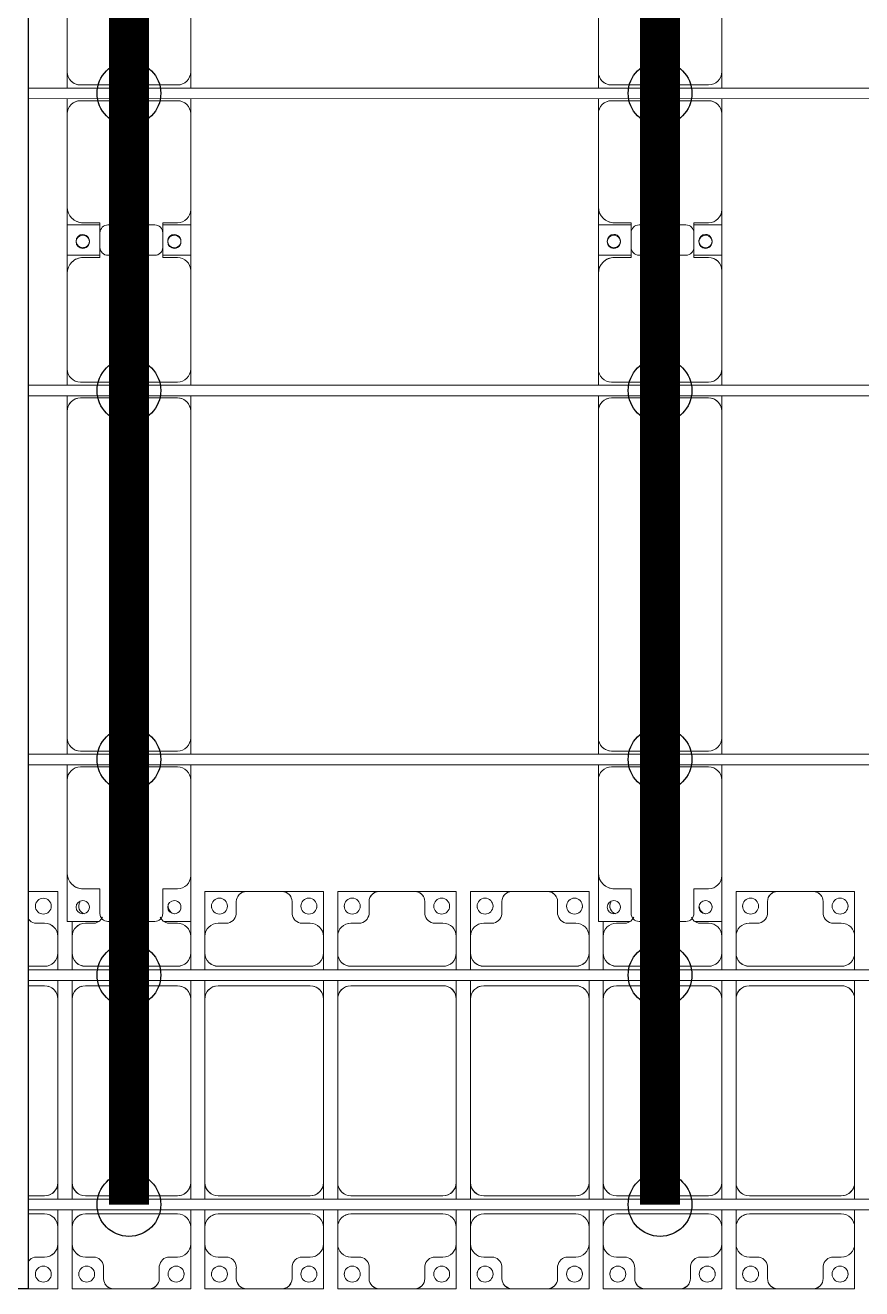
# Model space of a CAD drawing. Header units: millimetres. Extents: x -496478 to -186190, y -204059 to -87354.
# Drawn here: x -329131 to -325981, y -189714 to -184953 of the extents above; entities that cross this region are included whole.
import ezdxf

# ---------------------------------------------------------------- set-up
doc = ezdxf.new("R2010")
doc.units = ezdxf.units.MM
for name, color, linetype, lineweight in [('A-DETL-MBND', 5, 'Continuous', 9), ('A-GENM', 13, 'Continuous', 9), ('S-BEAM', 12, 'Continuous', 9)]:
    doc.layers.add(name, color=color, linetype=linetype, lineweight=lineweight)
doc.layers.add('GC-HOP 40x60 GIA CUONG', color=1, linetype='Continuous')

# ---------------------------------------------------------------- blocks, each defined once
blk = doc.blocks.new('Dai phaodi lai - DẢI PHAO ĐI LẠI-19865-BỐ TRÍ KHUNG KẾT CẤU BÈ PIN 01')
at = {"layer": 'A-DETL-MBND', "color": 8}
for p, q in [((1611.5, 748.4), (1723.2, 748.4)), ((1723.2, 748.4), (1723.2, 579.3)), ((2276.8, 748.4), (2433.1, 748.4)), ((2276.8, 579.3), (2276.8, 748.4)), ((2566.9, 748.4), (2433.1, 748.4)), ((2566.9, 748.4), (2723.2, 748.4)), ((2723.2, 748.4), (2723.2, 579.3)), ((2776.8, 748.4), (2933.1, 748.4)), ((2776.8, 579.3), (2776.8, 748.4)), ((3066.9, 748.4), (2933.1, 748.4)), ((3066.9, 748.4), (3223.2, 748.4)), ((3223.2, 748.4), (3223.2, 579.3)), ((3276.8, 748.4), (3433.1, 748.4)), ((3276.8, 579.3), (3276.8, 748.4)), ((3566.9, 748.4), (3433.1, 748.4)), ((3566.9, 748.4), (3723.2, 748.4)), ((3723.2, 748.4), (3723.2, 579.3)), ((4276.8, 748.4), (4433.1, 748.4)), ((4276.8, 579.3), (4276.8, 748.4)), ((4566.9, 748.4), (4433.1, 748.4)), ((4566.9, 748.4), (4723.2, 748.4)), ((4723.2, 748.4), (4723.2, 579.3)), ((2395.1, 710.4), (2395.1, 670.7)), ((2604.9, 670.7), (2604.9, 710.4)), ((2895.1, 710.4), (2895.1, 670.7)), ((3104.9, 670.7), (3104.9, 710.4)), ((3395.1, 710.4), (3395.1, 670.7)), ((3604.9, 670.7), (3604.9, 710.4)), ((4395.1, 710.4), (4395.1, 670.7)), ((4604.9, 670.7), (4604.9, 710.4)), ((1673.2, 629.3), (1635.7, 629.3)), ((1776.8, 579.3), (1776.8, 637.1)), ((1864.3, 629.3), (1826.8, 629.3)), ((2173.2, 629.3), (2135.7, 629.3)), ((2223.2, 636.2), (2223.2, 579.3)), ((2364.3, 629.3), (2326.8, 629.3)), ((2673.2, 629.3), (2635.7, 629.3)), ((2864.3, 629.3), (2826.8, 629.3)), ((3173.2, 629.3), (3135.7, 629.3)), ((3364.3, 629.3), (3326.8, 629.3)), ((3673.2, 629.3), (3635.7, 629.3)), ((3776.8, 579.3), (3776.8, 637.1)), ((3864.3, 629.3), (3826.8, 629.3)), ((4173.2, 629.3), (4135.7, 629.3)), ((4223.2, 636.2), (4223.2, 579.3)), ((4364.3, 629.3), (4326.8, 629.3)), ((4673.2, 629.3), (4635.7, 629.3)), ((1723.2, 516.7), (1723.2, 579.3)), ((1776.8, 579.3), (1776.8, 516.7)), ((2223.2, 516.7), (2223.2, 579.3)), ((2276.8, 579.3), (2276.8, 516.7)), ((2723.2, 516.7), (2723.2, 579.3)), ((2776.8, 579.3), (2776.8, 516.7)), ((3223.2, 516.7), (3223.2, 579.3)), ((3276.8, 579.3), (3276.8, 516.7)), ((3723.2, 516.7), (3723.2, 579.3)), ((3776.8, 579.3), (3776.8, 516.7)), ((4223.2, 516.7), (4223.2, 579.3)), ((4276.8, 579.3), (4276.8, 516.7)), ((4723.2, 516.7), (4723.2, 579.3)), ((1723.2, 516.7), (1723.2, 453.5)), ((1776.8, 453.5), (1776.8, 516.7)), ((2223.2, 516.7), (2223.2, 453.5)), ((2276.8, 453.5), (2276.8, 516.7)), ((2723.2, 516.7), (2723.2, 453.5)), ((2776.8, 453.5), (2776.8, 516.7)), ((3223.2, 516.7), (3223.2, 453.5)), ((3276.8, 453.5), (3276.8, 516.7)), ((3723.2, 516.7), (3723.2, 453.5)), ((3776.8, 453.5), (3776.8, 516.7)), ((4223.2, 516.7), (4223.2, 453.5)), ((4276.8, 453.5), (4276.8, 516.7)), ((4723.2, 516.7), (4723.2, 453.5)), ((1611.5, 466.7), (1673.2, 466.7)), ((1826.8, 466.7), (2173.2, 466.7)), ((2326.8, 466.7), (2673.2, 466.7)), ((2826.8, 466.7), (3173.2, 466.7)), ((3326.8, 466.7), (3673.2, 466.7)), ((3826.8, 466.7), (4173.2, 466.7)), ((4326.8, 466.7), (4673.2, 466.7)), ((1673.2, 393.3), (1611.5, 393.3)), ((1723.2, 413.5), (1723.2, 343.3)), ((1776.8, 343.3), (1776.8, 413.5)), ((2173.2, 393.3), (1826.8, 393.3)), ((2223.2, 413.5), (2223.2, 343.3)), ((2276.8, 343.3), (2276.8, 413.5)), ((2673.2, 393.3), (2326.8, 393.3)), ((2723.2, 413.5), (2723.2, 343.3)), ((2776.8, 343.3), (2776.8, 413.5)), ((3173.2, 393.3), (2826.8, 393.3)), ((3223.2, 413.5), (3223.2, 343.3)), ((3276.8, 343.3), (3276.8, 413.5)), ((3673.2, 393.3), (3326.8, 393.3)), ((3723.2, 413.5), (3723.2, 343.3)), ((3776.8, 343.3), (3776.8, 413.5)), ((4173.2, 393.3), (3826.8, 393.3)), ((4223.2, 413.5), (4223.2, 343.3)), ((4276.8, 343.3), (4276.8, 413.5)), ((4673.2, 393.3), (4326.8, 393.3)), ((4723.2, 413.5), (4723.2, 343.3)), ((1723.2, -348.3), (1723.2, 343.3)), ((1776.8, 343.3), (1776.8, -348.3)), ((2223.2, -348.3), (2223.2, 343.3)), ((2276.8, 343.3), (2276.8, -348.3)), ((2723.2, -348.3), (2723.2, 343.3)), ((2776.8, 343.3), (2776.8, -348.3)), ((3223.2, -348.3), (3223.2, 343.3)), ((3276.8, 343.3), (3276.8, -348.3)), ((3723.2, -348.3), (3723.2, 343.3)), ((3776.8, 343.3), (3776.8, -348.3)), ((4223.2, -348.3), (4223.2, 343.3)), ((4276.8, 343.3), (4276.8, -348.3)), ((4723.2, -348.3), (4723.2, 343.3)), ((1723.2, -348.3), (1723.2, -411.5)), ((1776.8, -411.5), (1776.8, -348.3)), ((2223.2, -348.3), (2223.2, -411.5)), ((2276.8, -411.5), (2276.8, -348.3)), ((2723.2, -348.3), (2723.2, -411.5)), ((2776.8, -411.5), (2776.8, -348.3)), ((3223.2, -348.3), (3223.2, -411.5)), ((3276.8, -411.5), (3276.8, -348.3)), ((3723.2, -348.3), (3723.2, -411.5)), ((3776.8, -411.5), (3776.8, -348.3)), ((4223.2, -348.3), (4223.2, -411.5)), ((4276.8, -411.5), (4276.8, -348.3)), ((4723.2, -348.3), (4723.2, -411.5)), ((1611.5, -398.3), (1673.2, -398.3)), ((1826.8, -398.3), (2173.2, -398.3)), ((2326.8, -398.3), (2673.2, -398.3)), ((2826.8, -398.3), (3173.2, -398.3)), ((3326.8, -398.3), (3673.2, -398.3)), ((3826.8, -398.3), (4173.2, -398.3)), ((4326.8, -398.3), (4673.2, -398.3)), ((1673.2, -466.7), (1611.5, -466.7)), ((1723.2, -451.5), (1723.2, -514)), ((1776.8, -514), (1776.8, -451.5)), ((2173.2, -466.7), (1826.8, -466.7)), ((2223.2, -451.5), (2223.2, -514)), ((2276.8, -514), (2276.8, -451.5)), ((2673.2, -466.7), (2326.8, -466.7)), ((2723.2, -451.5), (2723.2, -514)), ((2776.8, -514), (2776.8, -451.5)), ((3173.2, -466.7), (2826.8, -466.7)), ((3223.2, -451.5), (3223.2, -514)), ((3276.8, -514), (3276.8, -451.5)), ((3673.2, -466.7), (3326.8, -466.7)), ((3723.2, -451.5), (3723.2, -514)), ((3776.8, -514), (3776.8, -451.5)), ((4173.2, -466.7), (3826.8, -466.7)), ((4223.2, -451.5), (4223.2, -514)), ((4276.8, -514), (4276.8, -451.5)), ((4673.2, -466.7), (4326.8, -466.7)), ((4723.2, -451.5), (4723.2, -514)), ((1723.2, -579.3), (1723.2, -516.7)), ((1776.8, -516.7), (1776.8, -579.3)), ((2223.2, -579.3), (2223.2, -516.7)), ((2276.8, -516.7), (2276.8, -579.3)), ((2723.2, -579.3), (2723.2, -516.7)), ((2776.8, -516.7), (2776.8, -579.3)), ((3223.2, -579.3), (3223.2, -516.7)), ((3276.8, -516.7), (3276.8, -579.3)), ((3723.2, -579.3), (3723.2, -516.7)), ((3776.8, -516.7), (3776.8, -579.3)), ((4223.2, -579.3), (4223.2, -516.7)), ((4276.8, -516.7), (4276.8, -579.3)), ((4723.2, -579.3), (4723.2, -516.7)), ((1723.2, -579.3), (1723.2, -748.4)), ((1776.8, -748.4), (1776.8, -579.3)), ((2223.2, -579.3), (2223.2, -748.4)), ((2276.8, -748.4), (2276.8, -579.3)), ((2723.2, -579.3), (2723.2, -748.4)), ((2776.8, -748.4), (2776.8, -579.3)), ((3223.2, -579.3), (3223.2, -748.4)), ((3276.8, -748.4), (3276.8, -579.3)), ((3723.2, -579.3), (3723.2, -748.4)), ((3776.8, -748.4), (3776.8, -579.3)), ((4223.2, -579.3), (4223.2, -748.4)), ((4276.8, -748.4), (4276.8, -579.3)), ((4723.2, -579.3), (4723.2, -748.4)), ((1635.7, -629.3), (1673.2, -629.3)), ((1826.8, -629.3), (1864.3, -629.3)), ((2135.7, -629.3), (2173.2, -629.3)), ((2326.8, -629.3), (2364.3, -629.3)), ((2635.7, -629.3), (2673.2, -629.3)), ((2826.8, -629.3), (2864.3, -629.3)), ((3135.7, -629.3), (3173.2, -629.3)), ((3326.8, -629.3), (3364.3, -629.3)), ((3635.7, -629.3), (3673.2, -629.3)), ((3826.8, -629.3), (3864.3, -629.3)), ((4135.7, -629.3), (4173.2, -629.3)), ((4326.8, -629.3), (4364.3, -629.3)), ((4635.7, -629.3), (4673.2, -629.3)), ((1895.1, -670.7), (1895.1, -710.4)), ((2104.9, -710.4), (2104.9, -670.7)), ((2395.1, -670.7), (2395.1, -710.4)), ((2604.9, -710.4), (2604.9, -670.7)), ((2895.1, -670.7), (2895.1, -710.4)), ((3104.9, -710.4), (3104.9, -670.7)), ((3395.1, -670.7), (3395.1, -710.4)), ((3604.9, -710.4), (3604.9, -670.7)), ((3895.1, -670.7), (3895.1, -710.4)), ((4104.9, -710.4), (4104.9, -670.7)), ((4395.1, -670.7), (4395.1, -710.4)), ((4604.9, -710.4), (4604.9, -670.7)), ((1723.2, -748.4), (1611.5, -748.4)), ((1933.1, -748.4), (1776.8, -748.4)), ((1933.1, -748.4), (2066.9, -748.4)), ((2223.2, -748.4), (2066.9, -748.4)), ((2433.1, -748.4), (2276.8, -748.4)), ((2433.1, -748.4), (2566.9, -748.4)), ((2723.2, -748.4), (2566.9, -748.4)), ((2933.1, -748.4), (2776.8, -748.4)), ((2933.1, -748.4), (3066.9, -748.4)), ((3223.2, -748.4), (3066.9, -748.4)), ((3433.1, -748.4), (3276.8, -748.4)), ((3433.1, -748.4), (3566.9, -748.4)), ((3723.2, -748.4), (3566.9, -748.4)), ((3933.1, -748.4), (3776.8, -748.4)), ((3933.1, -748.4), (4066.9, -748.4)), ((4223.2, -748.4), (4066.9, -748.4)), ((4433.1, -748.4), (4276.8, -748.4)), ((4433.1, -748.4), (4566.9, -748.4)), ((4723.2, -748.4), (4566.9, -748.4))]:
    blk.add_line(p, q, dxfattribs=at)
for centre, radius, start, end in [((1668.4, 693.3), 30, 90, 270), ((1668.4, 693.3), 30, 270, 90), ((2331.6, 693.3), 30, 90, 270), ((2331.6, 693.3), 30, 270, 90), ((2433.1, 710.4), 38, 90, 180), ((2433.1, 710.4), 38, 90, 150), ((2566.9, 710.4), 38, 360, 90), ((2566.9, 710.4), 38, 30, 90), ((2668.4, 693.3), 30, 90, 270), ((2668.4, 693.3), 30, 270, 90), ((2831.6, 693.3), 30, 90, 270), ((2831.6, 693.3), 30, 270, 90), ((2933.1, 710.4), 38, 90, 180), ((2933.1, 710.4), 38, 90, 150), ((3066.9, 710.4), 38, 360, 90), ((3066.9, 710.4), 38, 30, 90), ((3168.4, 693.3), 30, 90, 270), ((3168.4, 693.3), 30, 270, 90), ((3331.6, 693.3), 30, 90, 270), ((3331.6, 693.3), 30, 270, 90), ((3433.1, 710.4), 38, 90, 180), ((3433.1, 710.4), 38, 90, 150), ((3566.9, 710.4), 38, 360, 90), ((3566.9, 710.4), 38, 30, 90), ((3668.4, 693.3), 30, 90, 270), ((3668.4, 693.3), 30, 270, 90), ((4331.6, 693.3), 30, 90, 270), ((4331.6, 693.3), 30, 270, 90), ((4433.1, 710.4), 38, 90, 180), ((4433.1, 710.4), 38, 90, 150), ((4566.9, 710.4), 38, 360, 90), ((4566.9, 710.4), 38, 30, 90), ((4668.4, 693.3), 30, 90, 270), ((4668.4, 693.3), 30, 270, 90), ((1668.4, 693.3), 30, 345, 0), ((1831.6, 693.3), 30, 150, 255), ((1831.6, 693.3), 30, 180, 195), ((2168.4, 693.3), 30, 180, 255), ((2331.6, 693.3), 30, 180, 195), ((2355.2, 668.2), 40, 283.1885, 3.5081), ((2644.8, 668.2), 40, 176.4919, 256.8115), ((2668.4, 693.3), 30, 345, 0), ((2831.6, 693.3), 30, 180, 195), ((2855.2, 668.2), 40, 283.1885, 3.5081), ((3144.8, 668.2), 40, 176.4919, 256.8115), ((3168.4, 693.3), 30, 345, 0), ((3331.6, 693.3), 30, 180, 195), ((3355.2, 668.2), 40, 283.1885, 3.5081), ((3644.8, 668.2), 40, 176.4919, 256.8115), ((3668.4, 693.3), 30, 345, 0), ((3831.6, 693.3), 30, 150, 255), ((3831.6, 693.3), 30, 180, 195), ((4168.4, 693.3), 30, 180, 255), ((4331.6, 693.3), 30, 180, 195), ((4355.2, 668.2), 40, 283.1885, 3.5081), ((4644.8, 668.2), 40, 176.4919, 256.8115), ((4668.4, 693.3), 30, 345, 0), ((1644.8, 668.2), 40, 216.6517, 256.8115), ((1673.2, 579.3), 50, 0, 90), ((1673.2, 579.3), 50, 45, 90), ((1826.8, 579.3), 50, 90, 180), ((1826.8, 579.3), 50, 90, 135), ((1855.2, 668.2), 40, 283.1885, 335.263), ((2144.8, 668.2), 40, 204.737, 256.8115), ((2173.2, 579.3), 50, 0, 90), ((2173.2, 579.3), 50, 45, 90), ((2326.8, 579.3), 50, 90, 180), ((2326.8, 579.3), 50, 90, 135), ((2673.2, 579.3), 50, 360, 90), ((2673.2, 579.3), 50, 45, 90), ((2826.8, 579.3), 50, 90, 180), ((2826.8, 579.3), 50, 90, 135), ((3173.2, 579.3), 50, 0, 90), ((3173.2, 579.3), 50, 45, 90), ((3326.8, 579.3), 50, 90, 180), ((3326.8, 579.3), 50, 90, 135), ((3673.2, 579.3), 50, 0, 90), ((3673.2, 579.3), 50, 45, 90), ((3826.8, 579.3), 50, 90, 180), ((3826.8, 579.3), 50, 90, 135), ((3855.2, 668.2), 40, 283.1885, 335.263), ((4144.8, 668.2), 40, 204.737, 256.8115), ((4173.2, 579.3), 50, 0, 90), ((4173.2, 579.3), 50, 45, 90), ((4326.8, 579.3), 50, 90, 180), ((4326.8, 579.3), 50, 90, 135), ((4673.2, 579.3), 50, 360, 90), ((4673.2, 579.3), 50, 45, 90), ((1673.2, 516.7), 50, 270, 0), ((1673.2, 516.7), 50, 270, 315), ((1826.8, 516.7), 50, 180, 270), ((1826.8, 516.7), 50, 225, 270), ((2173.2, 516.7), 50, 270, 360), ((2173.2, 516.7), 50, 270, 315), ((2326.8, 516.7), 50, 180, 270), ((2326.8, 516.7), 50, 225, 270), ((2673.2, 516.7), 50, 270, 0), ((2673.2, 516.7), 50, 270, 315), ((2826.8, 516.7), 50, 180, 270), ((2826.8, 516.7), 50, 225, 270), ((3173.2, 516.7), 50, 270, 0), ((3173.2, 516.7), 50, 270, 315), ((3326.8, 516.7), 50, 180, 270), ((3326.8, 516.7), 50, 225, 270), ((3673.2, 516.7), 50, 270, 360), ((3673.2, 516.7), 50, 270, 315), ((3826.8, 516.7), 50, 180, 270), ((3826.8, 516.7), 50, 225, 270), ((4173.2, 516.7), 50, 270, 0), ((4173.2, 516.7), 50, 270, 315), ((4326.8, 516.7), 50, 180, 270), ((4326.8, 516.7), 50, 225, 270), ((4673.2, 516.7), 50, 270, 0), ((4673.2, 516.7), 50, 270, 315), ((1673.2, 343.3), 50, 360, 90), ((1673.2, 343.3), 50, 30, 75), ((1826.8, 343.3), 50, 90, 180), ((1826.8, 343.3), 50, 105, 180), ((2173.2, 343.3), 50, 360, 90), ((2173.2, 343.3), 50, 30, 75), ((2326.8, 343.3), 50, 90, 180), ((2326.8, 343.3), 50, 105, 180), ((2673.2, 343.3), 50, 360, 90), ((2673.2, 343.3), 50, 30, 75), ((2826.8, 343.3), 50, 90, 180), ((2826.8, 343.3), 50, 105, 180), ((3173.2, 343.3), 50, 360, 90), ((3173.2, 343.3), 50, 30, 75), ((3326.8, 343.3), 50, 90, 180), ((3326.8, 343.3), 50, 105, 180), ((3673.2, 343.3), 50, 360, 90), ((3673.2, 343.3), 50, 30, 75), ((3826.8, 343.3), 50, 90, 180), ((3826.8, 343.3), 50, 105, 180), ((4173.2, 343.3), 50, 360, 90), ((4173.2, 343.3), 50, 30, 75), ((4326.8, 343.3), 50, 90, 180), ((4326.8, 343.3), 50, 105, 180), ((4673.2, 343.3), 50, 360, 90), ((4673.2, 343.3), 50, 30, 75), ((1673.2, -348.3), 50, 270, 360), ((1673.2, -348.3), 50, 270, 345), ((1826.8, -348.3), 50, 180, 270), ((1826.8, -348.3), 50, 195, 240), ((2173.2, -348.3), 50, 270, 360), ((2173.2, -348.3), 50, 270, 345), ((2326.8, -348.3), 50, 180, 270), ((2326.8, -348.3), 50, 195, 240), ((2673.2, -348.3), 50, 270, 360), ((2673.2, -348.3), 50, 270, 345), ((2826.8, -348.3), 50, 180, 270), ((2826.8, -348.3), 50, 195, 240), ((3173.2, -348.3), 50, 270, 360), ((3173.2, -348.3), 50, 270, 345), ((3326.8, -348.3), 50, 180, 270), ((3326.8, -348.3), 50, 195, 240), ((3673.2, -348.3), 50, 270, 360), ((3673.2, -348.3), 50, 270, 345), ((3826.8, -348.3), 50, 180, 270), ((3826.8, -348.3), 50, 195, 240), ((4173.2, -348.3), 50, 270, 0), ((4173.2, -348.3), 50, 270, 345), ((4326.8, -348.3), 50, 180, 270), ((4326.8, -348.3), 50, 195, 240), ((4673.2, -348.3), 50, 270, 360), ((4673.2, -348.3), 50, 270, 345), ((1673.2, -516.7), 50, 360, 90), ((1673.2, -516.7), 50, 45, 90), ((1826.8, -516.7), 50, 90, 180), ((1826.8, -516.7), 50, 90, 135), ((2173.2, -516.7), 50, 360, 90), ((2173.2, -516.7), 50, 45, 90), ((2326.8, -516.7), 50, 90, 180), ((2326.8, -516.7), 50, 90, 135), ((2673.2, -516.7), 50, 360, 90), ((2673.2, -516.7), 50, 45, 90), ((2826.8, -516.7), 50, 90, 180), ((2826.8, -516.7), 50, 90, 135), ((3173.2, -516.7), 50, 360, 90), ((3173.2, -516.7), 50, 45, 90), ((3326.8, -516.7), 50, 90, 180), ((3326.8, -516.7), 50, 90, 135), ((3673.2, -516.7), 50, 360, 90), ((3673.2, -516.7), 50, 45, 90), ((3826.8, -516.7), 50, 90, 180), ((3826.8, -516.7), 50, 90, 135), ((4173.2, -516.7), 50, 360, 90), ((4173.2, -516.7), 50, 45, 90), ((4326.8, -516.7), 50, 90, 180), ((4326.8, -516.7), 50, 90, 135), ((4673.2, -516.7), 50, 360, 90), ((4673.2, -516.7), 50, 45, 90), ((1673.2, -579.3), 50, 270, 360), ((1673.2, -579.3), 50, 270, 315), ((1826.8, -579.3), 50, 180, 270), ((1826.8, -579.3), 50, 225, 270), ((2173.2, -579.3), 50, 270, 360), ((2173.2, -579.3), 50, 270, 315), ((2326.8, -579.3), 50, 180, 270), ((2326.8, -579.3), 50, 225, 270), ((2673.2, -579.3), 50, 270, 360), ((2673.2, -579.3), 50, 270, 315), ((2826.8, -579.3), 50, 180, 270), ((2826.8, -579.3), 50, 225, 270), ((3173.2, -579.3), 50, 270, 360), ((3173.2, -579.3), 50, 270, 315), ((3326.8, -579.3), 50, 180, 270), ((3326.8, -579.3), 50, 225, 270), ((3673.2, -579.3), 50, 270, 360), ((3673.2, -579.3), 50, 270, 315), ((3826.8, -579.3), 50, 180, 270), ((3826.8, -579.3), 50, 225, 270), ((4173.2, -579.3), 50, 270, 360), ((4173.2, -579.3), 50, 270, 315), ((4326.8, -579.3), 50, 180, 270), ((4326.8, -579.3), 50, 225, 270), ((4673.2, -579.3), 50, 270, 360), ((4673.2, -579.3), 50, 270, 315), ((1644.8, -668.2), 40, 103.1885, 143.3483), ((1668.4, -693.3), 30, 90, 270), ((1668.4, -693.3), 30, 270, 90), ((1831.6, -693.3), 30, 90, 270), ((1831.6, -693.3), 30, 270, 90), ((1855.2, -668.2), 40, 356.4919, 76.8115), ((2144.8, -668.2), 40, 103.1885, 183.5081), ((2168.4, -693.3), 30, 90, 270), ((2168.4, -693.3), 30, 270, 90), ((2331.6, -693.3), 30, 90, 270), ((2331.6, -693.3), 30, 270, 90), ((2355.2, -668.2), 40, 356.4919, 76.8115), ((2644.8, -668.2), 40, 103.1885, 183.5081), ((2668.4, -693.3), 30, 90, 270), ((2668.4, -693.3), 30, 270, 90), ((2831.6, -693.3), 30, 90, 270), ((2831.6, -693.3), 30, 270, 90), ((2855.2, -668.2), 40, 356.4919, 76.8115), ((3144.8, -668.2), 40, 103.1885, 183.5081), ((3168.4, -693.3), 30, 90, 270), ((3168.4, -693.3), 30, 270, 90), ((3331.6, -693.3), 30, 90, 270), ((3331.6, -693.3), 30, 270, 90), ((3355.2, -668.2), 40, 356.4919, 76.8115), ((3644.8, -668.2), 40, 103.1885, 183.5081), ((3668.4, -693.3), 30, 90, 270), ((3668.4, -693.3), 30, 270, 90), ((3831.6, -693.3), 30, 90, 270), ((3831.6, -693.3), 30, 270, 90), ((3855.2, -668.2), 40, 356.4919, 76.8115), ((4144.8, -668.2), 40, 103.1885, 183.5081), ((4168.4, -693.3), 30, 90, 270), ((4168.4, -693.3), 30, 270, 90), ((4331.6, -693.3), 30, 90, 270), ((4331.6, -693.3), 30, 270, 90), ((4355.2, -668.2), 40, 356.4919, 76.8115), ((4644.8, -668.2), 40, 103.1885, 183.5081), ((4668.4, -693.3), 30, 90, 270), ((4668.4, -693.3), 30, 270, 90), ((1668.4, -693.3), 30, 360, 15), ((1831.6, -693.3), 30, 165, 180), ((1933.1, -710.4), 38, 180, 270), ((2066.9, -710.4), 38, 270, 360), ((2168.4, -693.3), 30, 360, 15), ((2331.6, -693.3), 30, 165, 180), ((2433.1, -710.4), 38, 180, 270), ((2566.9, -710.4), 38, 270, 360), ((2668.4, -693.3), 30, 360, 15), ((2831.6, -693.3), 30, 165, 180), ((2933.1, -710.4), 38, 180, 270), ((3066.9, -710.4), 38, 270, 360), ((3168.4, -693.3), 30, 360, 15), ((3331.6, -693.3), 30, 165, 180), ((3433.1, -710.4), 38, 180, 270), ((3566.9, -710.4), 38, 270, 360), ((3668.4, -693.3), 30, 360, 15), ((3831.6, -693.3), 30, 165, 180), ((3933.1, -710.4), 38, 180, 270), ((4066.9, -710.4), 38, 270, 360), ((4168.4, -693.3), 30, 360, 15), ((4331.6, -693.3), 30, 165, 180), ((4433.1, -710.4), 38, 180, 270), ((4566.9, -710.4), 38, 270, 360), ((4668.4, -693.3), 30, 360, 15), ((1933.1, -710.4), 38, 210, 270), ((2066.9, -710.4), 38, 270, 330), ((2433.1, -710.4), 38, 210, 270), ((2566.9, -710.4), 38, 270, 330), ((2933.1, -710.4), 38, 210, 270), ((3066.9, -710.4), 38, 270, 330), ((3433.1, -710.4), 38, 210, 270), ((3566.9, -710.4), 38, 270, 330), ((3933.1, -710.4), 38, 210, 270), ((4066.9, -710.4), 38, 270, 330), ((4433.1, -710.4), 38, 210, 270), ((4566.9, -710.4), 38, 270, 330)]:
    blk.add_arc(centre, radius, start, end, dxfattribs=at)
blk = doc.blocks.new('Dai phao do pin - DẢI PHAO ĐỠ PIN-V83-BỐ TRÍ KHUNG KẾT CẤU BÈ PIN 01')
at = {"layer": 'A-DETL-MBND', "color": 8}
for p, q in [((-1312.2, 241.6), (-1129.7, 241.6)), ((-1312.2, 121.7), (-1312.2, 241.6)), ((-1312.2, 241.6), (-1312.2, 222)), ((-779.7, 241.6), (-1129.7, 241.6)), ((-779.7, 241.6), (-722, 241.6)), ((-682, 241.6), (-620.3, 241.6)), ((610.3, 241.6), (-620.3, 241.6)), ((610.3, 241.6), (668, 241.6)), ((708, 241.6), (769.7, 241.6)), ((1129.7, 241.6), (769.7, 241.6)), ((1129.7, 241.6), (1312.2, 241.6)), ((1197.8, 241.6), (1376.7, 241.6)), ((1197.8, 118.2), (1197.8, 241.6)), ((1312.2, 241.6), (1312.2, 118.2)), ((1730.3, 241.6), (1380.3, 241.6)), ((1730.3, 241.6), (1788, 241.6)), ((1828, 241.6), (1889.7, 241.6)), ((3120.3, 241.6), (1889.7, 241.6)), ((-729.7, -173.4), (-729.7, 191.6)), ((-670.3, 191.6), (-670.3, -173.4)), ((660.3, -173.4), (660.3, 191.6)), ((719.7, 191.6), (719.7, -173.4)), ((1780.3, -173.4), (1780.3, 191.6)), ((1839.7, 191.6), (1839.7, -173.4)), ((-1189.7, 181.6), (-1189.7, 118.2)), ((1189.7, 118.2), (1189.7, 181.6)), ((1320.3, 181.6), (1320.3, 118.2)), ((-1189.7, 118.2), (-1282.2, 118.2)), ((1282.2, 118.2), (1189.7, 118.2)), ((1320.3, 118.2), (1227.8, 118.2)), ((-1312.2, 88.2), (-1312.2, -88.2)), ((1197.8, 88.2), (1197.8, -88.2)), ((1312.2, -88.2), (1312.2, 88.2)), ((-1312.2, -223.4), (-1312.2, -121.7)), ((-1282.2, -118.2), (-1189.7, -118.2)), ((-1189.7, -118.2), (-1189.7, -173.4)), ((1189.7, -173.4), (1189.7, -118.2)), ((1189.7, -118.2), (1282.2, -118.2)), ((1197.8, -223.4), (1197.8, -118.2)), ((1227.8, -118.2), (1320.3, -118.2)), ((1312.2, -118.2), (1312.2, -223.4)), ((1320.3, -118.2), (1320.3, -173.4)), ((-1139.7, -223.4), (-1312.2, -223.4)), ((-1139.7, -223.4), (-779.7, -223.4)), ((-722, -223.4), (-779.7, -223.4)), ((-620.3, -223.4), (-682, -223.4)), ((-620.3, -223.4), (610.3, -223.4)), ((668, -223.4), (610.3, -223.4)), ((769.7, -223.4), (708, -223.4)), ((769.7, -223.4), (1139.7, -223.4)), ((1312.2, -223.4), (1139.7, -223.4)), ((1370.3, -223.4), (1197.8, -223.4)), ((1370.3, -223.4), (1730.3, -223.4)), ((1788, -223.4), (1730.3, -223.4)), ((1889.7, -223.4), (1828, -223.4)), ((1889.7, -223.4), (3120.3, -223.4))]:
    blk.add_line(p, q, dxfattribs=at)
for centre, radius, start, end in [((-1129.7, 181.6), 60, 90, 180), ((-779.7, 191.6), 50, 360, 90), ((-620.3, 191.6), 50, 90, 180), ((-620.3, 191.6), 50, 105, 180), ((610.3, 191.6), 50, 360, 90), ((610.3, 191.6), 50, 15, 90), ((769.7, 191.6), 50, 90, 180), ((1129.7, 181.6), 60, 360, 90), ((1380.3, 181.6), 60, 90, 180), ((1730.3, 191.6), 50, 360, 90), ((1889.7, 191.6), 50, 90, 180), ((1889.7, 191.6), 50, 105, 180), ((-1258.6, 183.2), 25, 0, 180), ((-1129.7, 181.6), 60, 135, 180), ((-779.7, 191.6), 50, 360, 45), ((769.7, 191.6), 50, 135, 180), ((1129.7, 181.6), 60, 360, 45), ((1248.6, 183.2), 25, 0, 180), ((1251.4, 183.2), 25, 0, 180), ((1380.3, 181.6), 60, 135, 180), ((1730.3, 191.6), 50, 360, 45), ((-1258.6, 183.2), 25, 180, 0), ((1248.6, 183.2), 25, 180, 0), ((1251.4, 183.2), 25, 180, 0), ((1251.4, 183.2), 25, 180, 195), ((-1282.2, 88.2), 30, 90, 180), ((-1282.2, 88.2), 30, 105, 120), ((1227.8, 88.2), 30, 90, 180), ((1282.2, 88.2), 30, 360, 90), ((-1282.2, -88.2), 30, 180, 270), ((1227.8, -88.2), 30, 180, 270), ((1282.2, -88.2), 30, 270, 360), ((-1282.2, -88.2), 30, 240, 255), ((-1258.6, -161.8), 25, 0, 180), ((1248.6, -161.8), 25, 0, 180), ((1251.4, -161.8), 25, 0, 180), ((1251.4, -161.8), 25, 120, 180), ((1251.4, -161.8), 25, 75, 105), ((1248.6, -161.8), 25, 75, 90), ((-1258.6, -161.8), 25, 180, 0), ((-1258.6, -161.8), 25, 270, 285), ((-1139.7, -173.4), 50, 180, 270), ((-1139.7, -173.4), 50, 180, 225), ((-779.7, -173.4), 50, 270, 360), ((-779.7, -173.4), 50, 315, 360), ((-620.3, -173.4), 50, 180, 270), ((-620.3, -173.4), 50, 180, 270), ((610.3, -173.4), 50, 270, 360), ((610.3, -173.4), 50, 285, 360), ((769.7, -173.4), 50, 180, 270), ((769.7, -173.4), 50, 180, 225), ((1139.7, -173.4), 50, 270, 360), ((1139.7, -173.4), 50, 315, 360), ((1248.6, -161.8), 25, 180, 0), ((1251.4, -161.8), 25, 180, 0), ((1248.6, -161.8), 25, 30, 45), ((1248.6, -161.8), 25, 360, 15), ((1370.3, -173.4), 50, 180, 270), ((1370.3, -173.4), 50, 180, 225), ((1730.3, -173.4), 50, 270, 360), ((1730.3, -173.4), 50, 315, 360), ((1889.7, -173.4), 50, 180, 270), ((1889.7, -173.4), 50, 180, 270)]:
    blk.add_arc(centre, radius, start, end, dxfattribs=at)
blk = doc.blocks.new('Dai phao do pin - DẢI PHAO ĐỠ PIN-V84-BỐ TRÍ KHUNG KẾT CẤU BÈ PIN 01')
at = {"layer": 'A-DETL-MBND', "color": 8}
for p, q in [((-1312.2, 241.6), (-1129.7, 241.6)), ((-1312.2, 121.7), (-1312.2, 241.6)), ((-1312.2, 241.6), (-1312.2, 222)), ((-779.7, 241.6), (-1129.7, 241.6)), ((-779.7, 241.6), (-722, 241.6)), ((-682, 241.6), (-620.3, 241.6)), ((610.3, 241.6), (-620.3, 241.6)), ((610.3, 241.6), (668, 241.6)), ((708, 241.6), (769.7, 241.6)), ((1129.7, 241.6), (769.7, 241.6)), ((1129.7, 241.6), (1312.2, 241.6)), ((1197.8, 241.6), (1376.7, 241.6)), ((1197.8, 118.2), (1197.8, 241.6)), ((1312.2, 241.6), (1312.2, 118.2)), ((1730.3, 241.6), (1380.3, 241.6)), ((1730.3, 241.6), (1788, 241.6)), ((1828, 241.6), (1889.7, 241.6)), ((3120.3, 241.6), (1889.7, 241.6)), ((-729.7, -173.4), (-729.7, 191.6)), ((-670.3, 191.6), (-670.3, -173.4)), ((660.3, -173.4), (660.3, 191.6)), ((719.7, 191.6), (719.7, -173.4)), ((1780.3, -173.4), (1780.3, 191.6)), ((1839.7, 191.6), (1839.7, -173.4)), ((-1189.7, 181.6), (-1189.7, 118.2)), ((1189.7, 118.2), (1189.7, 181.6)), ((1320.3, 181.6), (1320.3, 118.2)), ((-1189.7, 118.2), (-1282.2, 118.2)), ((1282.2, 118.2), (1189.7, 118.2)), ((1320.3, 118.2), (1227.8, 118.2)), ((-1312.2, 88.2), (-1312.2, -88.2)), ((1197.8, 88.2), (1197.8, -88.2)), ((1312.2, -88.2), (1312.2, 88.2)), ((-1312.2, -223.4), (-1312.2, -121.7)), ((-1282.2, -118.2), (-1189.7, -118.2)), ((-1189.7, -118.2), (-1189.7, -173.4)), ((1189.7, -173.4), (1189.7, -118.2)), ((1189.7, -118.2), (1282.2, -118.2)), ((1197.8, -223.4), (1197.8, -118.2)), ((1227.8, -118.2), (1320.3, -118.2)), ((1312.2, -118.2), (1312.2, -223.4)), ((1320.3, -118.2), (1320.3, -173.4)), ((-1139.7, -223.4), (-1312.2, -223.4)), ((-1139.7, -223.4), (-779.7, -223.4)), ((-722, -223.4), (-779.7, -223.4)), ((-620.3, -223.4), (-682, -223.4)), ((-620.3, -223.4), (610.3, -223.4)), ((668, -223.4), (610.3, -223.4)), ((769.7, -223.4), (708, -223.4)), ((769.7, -223.4), (1139.7, -223.4)), ((1312.2, -223.4), (1139.7, -223.4)), ((1370.3, -223.4), (1197.8, -223.4)), ((1370.3, -223.4), (1730.3, -223.4)), ((1788, -223.4), (1730.3, -223.4)), ((1889.7, -223.4), (1828, -223.4)), ((1889.7, -223.4), (3120.3, -223.4))]:
    blk.add_line(p, q, dxfattribs=at)
for centre, radius, start, end in [((-1129.7, 181.6), 60, 90, 180), ((-779.7, 191.6), 50, 360, 90), ((-620.3, 191.6), 50, 90, 180), ((-620.3, 191.6), 50, 105, 180), ((610.3, 191.6), 50, 360, 90), ((610.3, 191.6), 50, 15, 90), ((769.7, 191.6), 50, 90, 180), ((1129.7, 181.6), 60, 360, 90), ((1380.3, 181.6), 60, 90, 180), ((1730.3, 191.6), 50, 360, 90), ((1889.7, 191.6), 50, 90, 180), ((1889.7, 191.6), 50, 105, 180), ((-1258.6, 183.2), 25, 0, 180), ((-1129.7, 181.6), 60, 135, 180), ((-779.7, 191.6), 50, 360, 45), ((769.7, 191.6), 50, 135, 180), ((1129.7, 181.6), 60, 360, 45), ((1248.6, 183.2), 25, 0, 180), ((1251.4, 183.2), 25, 0, 180), ((1380.3, 181.6), 60, 135, 180), ((1730.3, 191.6), 50, 360, 45), ((-1258.6, 183.2), 25, 180, 0), ((1248.6, 183.2), 25, 180, 0), ((1251.4, 183.2), 25, 180, 0), ((1251.4, 183.2), 25, 180, 195), ((-1282.2, 88.2), 30, 90, 180), ((-1282.2, 88.2), 30, 105, 120), ((1227.8, 88.2), 30, 90, 180), ((1282.2, 88.2), 30, 360, 90), ((-1282.2, -88.2), 30, 180, 270), ((1227.8, -88.2), 30, 180, 270), ((1282.2, -88.2), 30, 270, 360), ((-1282.2, -88.2), 30, 240, 255), ((-1258.6, -161.8), 25, 0, 180), ((1248.6, -161.8), 25, 0, 180), ((1251.4, -161.8), 25, 0, 180), ((1251.4, -161.8), 25, 120, 180), ((1251.4, -161.8), 25, 75, 105), ((1248.6, -161.8), 25, 75, 90), ((-1258.6, -161.8), 25, 180, 0), ((-1258.6, -161.8), 25, 270, 285), ((-1139.7, -173.4), 50, 180, 270), ((-1139.7, -173.4), 50, 180, 225), ((-779.7, -173.4), 50, 270, 360), ((-779.7, -173.4), 50, 315, 360), ((-620.3, -173.4), 50, 180, 270), ((-620.3, -173.4), 50, 180, 270), ((610.3, -173.4), 50, 270, 360), ((610.3, -173.4), 50, 285, 360), ((769.7, -173.4), 50, 180, 270), ((769.7, -173.4), 50, 180, 225), ((1139.7, -173.4), 50, 270, 360), ((1139.7, -173.4), 50, 315, 360), ((1248.6, -161.8), 25, 180, 0), ((1251.4, -161.8), 25, 180, 0), ((1248.6, -161.8), 25, 30, 45), ((1248.6, -161.8), 25, 360, 15), ((1370.3, -173.4), 50, 180, 270), ((1370.3, -173.4), 50, 180, 225), ((1730.3, -173.4), 50, 270, 360), ((1730.3, -173.4), 50, 315, 360), ((1889.7, -173.4), 50, 180, 270), ((1889.7, -173.4), 50, 180, 270)]:
    blk.add_arc(centre, radius, start, end, dxfattribs=at)
blk = doc.blocks.new('Dầm C52 - Dầm C52-24761-BỐ TRÍ KHUNG KẾT CẤU BÈ PIN 01')
at = {"layer": 'S-BEAM', "color": 1}
for p, q in [((12440, 20), (18400, 20)), ((18400, -20), (12440, -20))]:
    blk.add_line(p, q, dxfattribs=at)
blk = doc.blocks.new('Dầm C52 - Dầm C52-20216-BỐ TRÍ KHUNG KẾT CẤU BÈ PIN 01')
at = {"layer": 'S-BEAM', "color": 1}
for p, q in [((12616.9, 20), (18576.9, 20)), ((18576.9, -20), (12616.9, -20))]:
    blk.add_line(p, q, dxfattribs=at)
blk = doc.blocks.new('Dầm C52 - Hộp 40x60-24824-BỐ TRÍ KHUNG KẾT CẤU BÈ PIN 01')
at = {"layer": 'S-BEAM', "color": 3, "lineweight": 25}
for p, q in [((-47216, -20), (-47216, 20)), ((47216, -20), (-47216, -20))]:
    blk.add_line(p, q, dxfattribs=at)
blk = doc.blocks.new('HOBANMONG_BEPIN 1_rvt-1-BỐ TRÍ KHUNG KẾT CẤU BÈ PIN 01')
at = {"layer": 'A-GENM', "lineweight": 9}
for name, p, rotation in [('Dai phao do pin - DẢI PHAO ĐỠ PIN-V84-BỐ TRÍ KHUNG KẾT CẤU BÈ PIN 01', (-328731.5, -187018), 90.00075860989342), ('Dai phao do pin - DẢI PHAO ĐỠ PIN-V83-BỐ TRÍ KHUNG KẾT CẤU BÈ PIN 01', (-326731.5, -187017.9), 90.00075860989342), ('Dai phaodi lai - DẢI PHAO ĐI LẠI-19865-BỐ TRÍ KHUNG KẾT CẤU BÈ PIN 01', (-330731.4, -188966), 0.0007586099545854)]:
    blk.add_blockref(name, p, dxfattribs=dict(at, rotation=rotation))
at = {"layer": 'S-BEAM', "lineweight": 9}
for name, p, rotation in [('Dầm C52 - Hộp 40x60-24824-BỐ TRÍ KHUNG KẾT CẤU BÈ PIN 01', (-329140.6, -142498.4), 90.00075860989166), ('Dầm C52 - Dầm C52-24761-BỐ TRÍ KHUNG KẾT CẤU BÈ PIN 01', (-310720, -185209.7), 180.0007586094741), ('Dầm C52 - Dầm C52-24761-BỐ TRÍ KHUNG KẾT CẤU BÈ PIN 01', (-310720, -186329.7), 180.0007586094741), ('Dầm C52 - Dầm C52-24761-BỐ TRÍ KHUNG KẾT CẤU BÈ PIN 01', (-310720, -187719.7), 180.0007586094741), ('Dầm C52 - Dầm C52-20216-BỐ TRÍ KHUNG KẾT CẤU BÈ PIN 01', (-310543.1, -188532.2), 180.0007586094741), ('Dầm C52 - Dầm C52-20216-BỐ TRÍ KHUNG KẾT CẤU BÈ PIN 01', (-310543.1, -189397.2), 180.0007586094741)]:
    blk.add_blockref(name, p, dxfattribs=dict(at, rotation=rotation))

msp = doc.modelspace()

# ---------------------------------------------------------------- linework, layer by layer
at = {"layer": 'GC-HOP 40x60 GIA CUONG', "const_width": 150}
for points in [[(-328740.7, -189397.2), (-328740.7, -174397.2)], [(-326740.7, -189397.2), (-326740.7, -174397.2)]]:
    msp.add_lwpolyline(points, dxfattribs=at)
at = {"layer": 'GC-HOP 40x60 GIA CUONG'}
for centre in [(-328740.7, -185209.7), (-326740.7, -185209.7), (-328740.7, -186329.7), (-326740.7, -186329.7), (-328740.7, -187719.7), (-326740.7, -187719.7), (-328740.7, -188532.2), (-326740.7, -188532.2), (-328740.7, -189397.2), (-326740.7, -189397.2)]:
    msp.add_circle(centre, 120, dxfattribs=at)

# ---------------------------------------------------------------- block references
at = {"lineweight": 5}
msp.add_blockref('HOBANMONG_BEPIN 1_rvt-1-BỐ TRÍ KHUNG KẾT CẤU BÈ PIN 01', (0, 0), dxfattribs=at)

doc.saveas('drawing.dxf')
